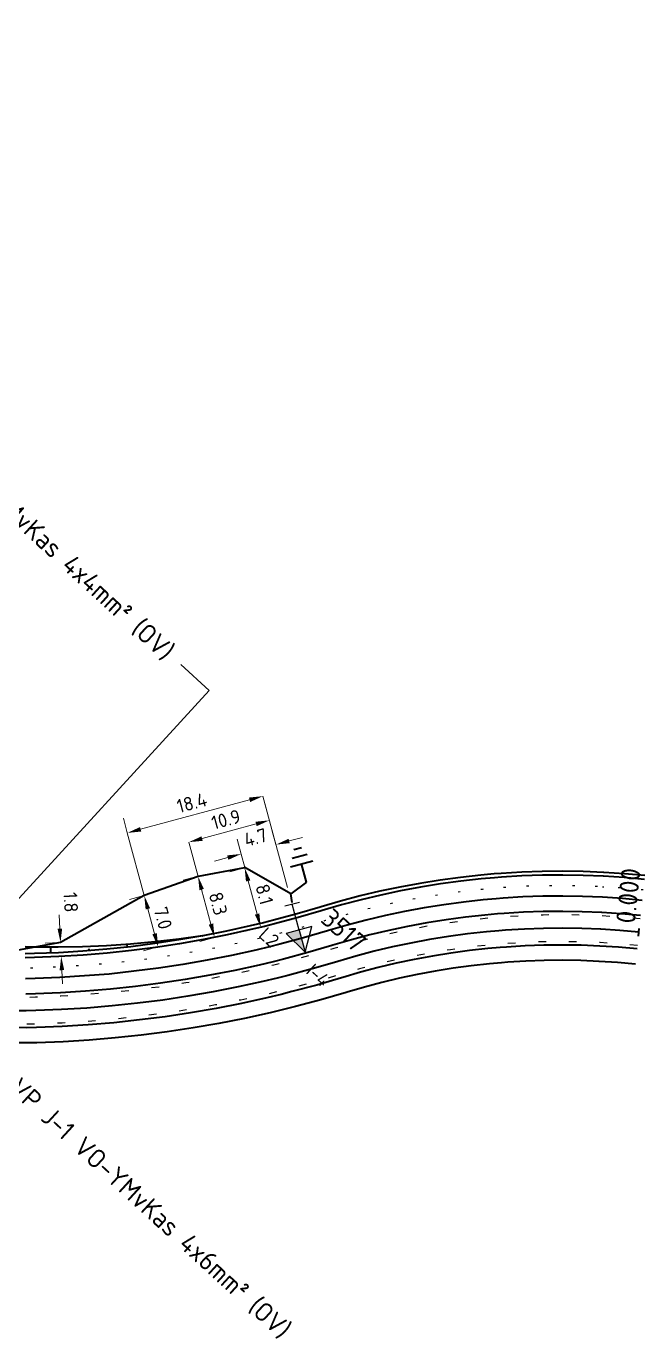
# Model space of a CAD drawing. Header units: metres. Extents: x 134219 to 139080, y 438661 to 444352.
# Drawn here: x 138611.3 to 138692.2, y 439250.4 to 439422 of the extents above; entities that cross this region are included whole.
import ezdxf
from ezdxf.enums import TextEntityAlignment as Align

# ---------------------------------------------------------------- set-up
doc = ezdxf.new("R2010")
doc.units = ezdxf.units.M
doc.linetypes.add('13strp', pattern=[4, 1, -3])
doc.linetypes.add('30270strp', pattern=[3, 0.3, -2.7])
doc.layers.get('DEFPOINTS').update_dxf_attribs({"color": 193})
for name, color, linetype, lineweight in [('N-WE-KL-ET-T18', 1, 'Continuous', 18), ('N-WE-KL-ET-T25', 7, 'Continuous', 25), ('N-WE-KL-ET_LS_OV_ARMATUUR-S', 7, 'Continuous', 25), ('N-WE-KL-ET_LS_OV_ARMATUUR-T18', 1, 'Continuous', 25), ('N-WE-KL-ET_LS_OV_KABEL-G', 10, 'KL-LS-OV-N', 35), ('N-WE-KL-ET_LS_OV_KABEL-M', 7, 'Continuous', 18), ('N-WE-KL-ET_LS_OV_KABEL-T25', 7, 'Continuous', 25), ('N-WE-KL-ET_LS_OV_KABEL_AARDING-G', 90, 'Continuous', 35), ('Utd-ondergr-nw', 8, '13strp', 35)]:
    doc.layers.add(name, color=color, linetype=linetype, lineweight=lineweight)
doc.layers.add('N-WE-KL-ET_LS_OV_ARMATUUR-T25', color=2, linetype='Continuous')
doc.layers.add('Utd-weg-nw', color=8, linetype='Continuous')
doc.styles.add('alm a2ee v011$0$rtw_iso', font='NLCS-ISO.ttf')
doc.styles.add('ISO18', font='NLCS-ISO.ttf')
doc.styles.add('ISO25', font='NLCS-ISO.ttf')
doc.styles.add('NLCS-ISO', font='NLCS-ISO.ttf')
doc.styles.add('NLCS_18', font='NLCS-ISO.ttf', dxfattribs={"height": 1.8})
doc.styles.add('NLCS_25', font='NLCS-ISO.ttf', dxfattribs={"height": 2.5})
doc.linetypes.add('KL-LS-OV-N', pattern='A,4,-1,[103,NLCS.SHX,S=0.75,R=0,X=0,Y=0],-1,4,-1.5,["0V",Standard,S=1,R=0,X=0,Y=-0.5],-3', length=14.5)
doc.dimstyles.new('NLCS_t18_pijl_Dimension_l3_h1', dxfattribs={"dimtxt": 1.8, "dimasz": 1.8, "dimexe": 2, "dimexo": 2, "dimgap": 0.7, "dimtad": 1, "dimdec": 1, "dimzin": 0, "dimdsep": 46, "dimtxsty": 'NLCS_18', "dimcen": 2.5, "dimdle": 2, "dimclrd": 256, "dimclre": 256, "dimclrt": 256, "dimadec": 1, "dimazin": 0, "dimtfac": 1, "dimtdec": 1, "dimtofl": 0, "dimtmove": 1, "dimatfit": 0, "dimfxl": 0, "dimtolj": 1, "dimtzin": 0, "dimlwd": 18, "dimlwe": 18, "dimarcsym": 0})

# ---------------------------------------------------------------- blocks, each defined once
blk = doc.blocks.new('SKL-ET_OV_ARMATUUR_HD_NATRIUM_1x150W-SO (2)')
for points in [[(3.49, -1.76), (6.49, 0), (3.49, 1.76)], [(3.49, 1.76), (3.49, -1.76)], [(0, 1), (0, -1)], [(3.49, 0), (0, 0)], [(3.49, 0), (6.49, 0)]]:
    blk.add_lwpolyline(points)
blk.add_solid([(3.49, 0), (3.49, -1.76), (6.49, 0)])
at = {"layer": 'N-WE-KL-ET-T18', "linetype": 'ByBlock', "style": 'NLCS-ISO'}
blk.add_attdef('GROEPSNUMMER', text='', height=1.8, dxfattribs=at).set_placement((-2, -4), align=Align.RIGHT)
blk.add_attdef('FASE-AANSLUITING', (10, -4), '', height=1.8, dxfattribs=at)
at = {"layer": 'N-WE-KL-ET-T18', "linetype": 'ByBlock', "style": 'NLCS-ISO', "flags": 1}
for tag, p in [('TYPE_ARMATUUR', (7.76, -13.46)), ('TYPE_FABRIKAAT', (7.76, -17.24)), ('VERMOGEN_LAMP', (7.76, -21.02)), ('SPIEGELSTAND', (7.76, -24.81)), ('HOOGTE_LICHTMAST', (7.76, -28.59)), ('UITLEGGERHOEK', (7.76, -32.38)), ('TYPE_LICHTMAST', (7.76, -36.16)), ('BOTSVRIENDELIJK', (7.76, -39.95)), ('POSITIE_LICHTMAST', (7.76, -43.73)), ('KABELAANSLUITING', (7.76, -47.52)), ('VOEDINGSPUNT', (7.76, -51.3))]:
    blk.add_attdef(tag, p, '', height=1.8, dxfattribs=at)
at = {"layer": 'N-WE-KL-ET-T25', "linetype": 'ByBlock', "style": 'NLCS-ISO'}
blk.add_attdef('MASTNUMMER', text='', height=2.5, dxfattribs=at).set_placement((4, 4.31), align=Align.MIDDLE)
at = {"layer": 'N-WE-KL-ET-T25', "linetype": 'ByBlock', "style": 'NLCS-ISO', "flags": 1}
blk.add_attdef('TYPE_SYMBOOL', (7.76, -10.06), '', height=2.5, dxfattribs=at)
blk = doc.blocks.new('SKL-ET_AARDING_AARDELECTRODE-SO')
for points in [[(0, 0), (2.5, 0)], [(2.5, 1.5), (2.5, -1.5)], [(3.5, 1), (3.5, -1)], [(4.5, -0.5), (4.5, 0.5)]]:
    blk.add_lwpolyline(points)
at = {"layer": 'N-WE-KL-ET_LS_OV_ARMATUUR-T18', "style": 'ISO18', "flags": 1}
for tag, p in [('OMSCHRIJVING_LEGENDA', (0, -8.64)), ('LOCATIE', (0, -12.42)), ('MASTNUMMER', (0, -16.2)), ('VOEDINGSPUNT', (0, -19.99)), ('GROEPSNUMMER', (0, -23.77)), ('OVERIGE_OPMERKING(EN)_1', (0, -27.56)), ('OVERIGE_OPMERKING(EN)_2', (0, -31.34))]:
    blk.add_attdef(tag, p, '', height=1.8, dxfattribs=at)
at = {"layer": 'N-WE-KL-ET_LS_OV_ARMATUUR-T25', "style": 'ISO25'}
blk.add_attdef('TYPE_SYMBOOL', (0, 4.41), '', height=2.25, dxfattribs=at)
blk = doc.blocks.new('*D308')
at = {"layer": 'DEFPOINTS', "color": 0, "transparency": 16777216}
for p in [(138639.85, 439312, 0.93), (138641.96, 439304.21, 0.93), (138641.96, 439304.21)]:
    blk.add_point(p, dxfattribs=at)
at = {"layer": 'N-WE-KL-ET_LS_OV_KABEL-M', "lineweight": 18, "transparency": 16777216}
for p, q in [((138639.67, 439311.96), (138637.92, 439311.48)), ((138641.78, 439304.16), (138640.03, 439303.68))]:
    blk.add_line(p, q, dxfattribs=at)
at = {"layer": 'N-WE-KL-ET_LS_OV_KABEL-M', "linetype": 'Continuous', "lineweight": 18, "transparency": 16777216}
blk.add_line((138640.32, 439310.27), (138641.49, 439305.94), dxfattribs=at)
at = {"layer": 'N-WE-KL-ET_LS_OV_KABEL-M', "transparency": 16777216}
for points in [[(138640.61, 439310.34), (138640.03, 439310.19), (138639.85, 439312)], [(138641.78, 439306.02), (138641.2, 439305.86), (138641.96, 439304.21)]]:
    blk.add_solid(points, dxfattribs=at)
at = {"layer": 'N-WE-KL-ET_LS_OV_KABEL-M', "transparency": 16777216, "insert": (138642.45, 439308.52), "char_height": 1.8, "attachment_point": 5, "rotation": 285.1431, "style": 'NLCS_18'}
blk.add_mtext('\\A1;8.1', dxfattribs=at)
blk = doc.blocks.new('*D309')
at = {"layer": 'DEFPOINTS', "color": 0, "transparency": 16777216}
for p in [(138643.95, 439315.02), (138639.38, 439313.79), (138639.38, 439313.79)]:
    blk.add_point(p, dxfattribs=at)
at = {"layer": 'N-WE-KL-ET_LS_OV_KABEL-M', "lineweight": 18, "transparency": 16777216}
for p, q in [((138643.95, 439315.02), (138643.43, 439316.96)), ((138639.38, 439313.79), (138638.86, 439315.72))]:
    blk.add_line(p, q, dxfattribs=at)
at = {"layer": 'N-WE-KL-ET_LS_OV_KABEL-M', "linetype": 'Continuous', "lineweight": 18, "transparency": 16777216}
for p, q in [((138645.69, 439315.5), (138647.42, 439315.97)), ((138637.65, 439313.32), (138635.91, 439312.85))]:
    blk.add_line(p, q, dxfattribs=at)
at = {"layer": 'N-WE-KL-ET_LS_OV_KABEL-M', "transparency": 16777216}
for points in [[(138645.61, 439315.78), (138645.76, 439315.21), (138643.95, 439315.02)], [(138637.57, 439313.61), (138637.73, 439313.03), (138639.38, 439313.79)]]:
    blk.add_solid(points, dxfattribs=at)
at = {"layer": 'N-WE-KL-ET_LS_OV_KABEL-M', "transparency": 16777216, "insert": (138641.28, 439315.96), "char_height": 1.8, "attachment_point": 5, "rotation": 15.1431, "style": 'NLCS_18'}
blk.add_mtext('\\A1;4.7', dxfattribs=at)
blk = doc.blocks.new('*D310')
at = {"layer": 'DEFPOINTS', "color": 0, "transparency": 16777216}
for p in [(138633.76, 439310.87, 0.93), (138635.92, 439302.89, 0.93), (138635.92, 439302.89)]:
    blk.add_point(p, dxfattribs=at)
at = {"layer": 'N-WE-KL-ET_LS_OV_KABEL-M', "lineweight": 18, "transparency": 16777216}
for p, q in [((138633.58, 439310.83), (138631.83, 439310.35)), ((138635.74, 439302.84), (138633.99, 439302.37))]:
    blk.add_line(p, q, dxfattribs=at)
at = {"layer": 'N-WE-KL-ET_LS_OV_KABEL-M', "linetype": 'Continuous', "lineweight": 18, "transparency": 16777216}
blk.add_line((138634.23, 439309.14), (138635.45, 439304.63), dxfattribs=at)
at = {"layer": 'N-WE-KL-ET_LS_OV_KABEL-M', "transparency": 16777216}
for points in [[(138634.52, 439309.22), (138633.94, 439309.06), (138633.76, 439310.87)], [(138635.74, 439304.71), (138635.16, 439304.55), (138635.92, 439302.89)]]:
    blk.add_solid(points, dxfattribs=at)
at = {"layer": 'N-WE-KL-ET_LS_OV_KABEL-M', "transparency": 16777216, "insert": (138636.39, 439307.3), "char_height": 1.8, "attachment_point": 5, "rotation": 285.1431, "style": 'NLCS_18'}
blk.add_mtext('\\A1;8.3', dxfattribs=at)
blk = doc.blocks.new('*D311')
at = {"layer": 'DEFPOINTS', "color": 0, "transparency": 16777216}
for p in [(138626.72, 439308.35, 0.93), (138628.54, 439301.64, 0.93), (138628.54, 439301.64)]:
    blk.add_point(p, dxfattribs=at)
at = {"layer": 'N-WE-KL-ET_LS_OV_KABEL-M', "lineweight": 18, "transparency": 16777216}
for p, q in [((138626.54, 439308.3), (138624.79, 439307.83)), ((138628.36, 439301.59), (138626.61, 439301.11))]:
    blk.add_line(p, q, dxfattribs=at)
at = {"layer": 'N-WE-KL-ET_LS_OV_KABEL-M', "linetype": 'Continuous', "lineweight": 18, "transparency": 16777216}
blk.add_line((138627.19, 439306.62), (138628.07, 439303.37), dxfattribs=at)
at = {"layer": 'N-WE-KL-ET_LS_OV_KABEL-M', "transparency": 16777216}
for points in [[(138627.48, 439306.69), (138626.9, 439306.54), (138626.72, 439308.35)], [(138628.36, 439303.45), (138627.78, 439303.3), (138628.54, 439301.64)]]:
    blk.add_solid(points, dxfattribs=at)
at = {"layer": 'N-WE-KL-ET_LS_OV_KABEL-M', "transparency": 16777216, "insert": (138629.17, 439305.41), "char_height": 1.8, "attachment_point": 5, "rotation": 285.1431, "style": 'NLCS_18'}
blk.add_mtext('\\A1;7.0', dxfattribs=at)
blk = doc.blocks.new('*D312')
at = {"layer": 'DEFPOINTS', "color": 0, "transparency": 16777216}
for p in [(138643.09, 439318.19), (138632.56, 439315.34), (138632.56, 439315.34)]:
    blk.add_point(p, dxfattribs=at)
at = {"layer": 'N-WE-KL-ET_LS_OV_KABEL-M', "lineweight": 18, "transparency": 16777216}
for p, q in [((138643.09, 439318.19), (138643.61, 439316.26)), ((138632.56, 439315.34), (138633.08, 439313.41))]:
    blk.add_line(p, q, dxfattribs=at)
at = {"layer": 'N-WE-KL-ET_LS_OV_KABEL-M', "linetype": 'Continuous', "lineweight": 18, "transparency": 16777216}
blk.add_line((138641.35, 439317.72), (138634.29, 439315.81), dxfattribs=at)
at = {"layer": 'N-WE-KL-ET_LS_OV_KABEL-M', "transparency": 16777216}
for points in [[(138641.28, 439318.01), (138641.43, 439317.43), (138643.09, 439318.19)], [(138634.21, 439316.1), (138634.37, 439315.52), (138632.56, 439315.34)]]:
    blk.add_solid(points, dxfattribs=at)
at = {"layer": 'N-WE-KL-ET_LS_OV_KABEL-M', "transparency": 16777216, "insert": (138637.41, 439318.31), "char_height": 1.8, "attachment_point": 5, "rotation": 15.1431, "style": 'NLCS_18'}
blk.add_mtext('\\A1;10.9', dxfattribs=at)
blk = doc.blocks.new('*D313')
at = {"layer": 'DEFPOINTS', "color": 0, "transparency": 16777216}
for p in [(138642.24, 439321.35), (138624.5, 439316.55), (138624.5, 439316.55)]:
    blk.add_point(p, dxfattribs=at)
at = {"layer": 'N-WE-KL-ET_LS_OV_KABEL-M', "linetype": 'Continuous', "lineweight": 18, "transparency": 16777216}
blk.add_line((138640.5, 439320.88), (138626.24, 439317.02), dxfattribs=at)
at = {"layer": 'N-WE-KL-ET_LS_OV_KABEL-M', "lineweight": 18, "transparency": 16777216}
for p, q in [((138642.24, 439321.35), (138642.76, 439319.42)), ((138624.5, 439316.55), (138623.98, 439318.48))]:
    blk.add_line(p, q, dxfattribs=at)
at = {"layer": 'N-WE-KL-ET_LS_OV_KABEL-M', "transparency": 16777216}
for points in [[(138640.42, 439321.17), (138640.58, 439320.59), (138642.24, 439321.35)], [(138626.16, 439317.31), (138626.32, 439316.73), (138624.5, 439316.55)]]:
    blk.add_solid(points, dxfattribs=at)
at = {"layer": 'N-WE-KL-ET_LS_OV_KABEL-M', "transparency": 16777216, "insert": (138632.95, 439320.49), "char_height": 1.8, "attachment_point": 5, "rotation": 15.1431, "style": 'NLCS_18'}
blk.add_mtext('\\A1;18.4', dxfattribs=at)
blk = doc.blocks.new('*D314')
at = {"layer": 'DEFPOINTS', "color": 0, "transparency": 16777216}
for p in [(138615.76, 439302.22, 0.84), (138615.85, 439300.4, 0.84), (138615.85, 439300.4)]:
    blk.add_point(p, dxfattribs=at)
at = {"layer": 'N-WE-KL-ET_LS_OV_KABEL-M', "linetype": 'Continuous', "lineweight": 18, "transparency": 16777216}
for p, q in [((138615.67, 439304.02), (138615.58, 439305.82)), ((138615.94, 439298.61), (138616.03, 439296.81))]:
    blk.add_line(p, q, dxfattribs=at)
at = {"layer": 'N-WE-KL-ET_LS_OV_KABEL-M', "lineweight": 18, "transparency": 16777216}
for p, q in [((138615.61, 439302.22), (138613.76, 439302.13)), ((138615.7, 439300.4), (138613.85, 439300.3))]:
    blk.add_line(p, q, dxfattribs=at)
at = {"layer": 'N-WE-KL-ET_LS_OV_KABEL-M', "transparency": 16777216}
for points in [[(138615.97, 439304.04), (138615.37, 439304.01), (138615.76, 439302.22)], [(138616.24, 439298.62), (138615.64, 439298.59), (138615.85, 439300.4)]]:
    blk.add_solid(points, dxfattribs=at)
at = {"layer": 'N-WE-KL-ET_LS_OV_KABEL-M', "transparency": 16777216, "insert": (138617.1, 439307.48), "char_height": 1.8, "attachment_point": 5, "rotation": 272.8332, "style": 'NLCS_18'}
blk.add_mtext('\\A1;1.8', dxfattribs=at)

msp = doc.modelspace()

# ---------------------------------------------------------------- linework, layer by layer
at = {"layer": 'N-WE-KL-ET_LS_OV_KABEL-G', "flags": 128}
for points, elevation in [([(138647.97, 439310.11), (138645.9, 439308.59), (138639.87, 439312.01), (138639.85, 439312), (138633.76, 439310.87), (138633.76, 439310.87), (138626.72, 439308.35), (138615.76, 439302.22), (138607.75, 439300.78), (138603.49, 439301.48), (138597.48, 439303.28)], 1.08), ([(138646.06, 439307.46), (138645.9, 439308.59)], 0.98)]:
    msp.add_lwpolyline(points, dxfattribs=dict(at, elevation=elevation))
at = {"layer": 'N-WE-KL-ET_LS_OV_KABEL-M'}
for points, elevation in [([(138645.47, 439309.39), (138642.24, 439321.35)], 1.08), ([(138626.72, 439308.35), (138624.5, 439316.55)], 0.84), ([(138633.76, 439310.87), (138632.56, 439315.34)], 0.93), ([(138639.87, 439312.01), (138639.38, 439313.79)], 0.96)]:
    msp.add_lwpolyline(points, dxfattribs=dict(at, elevation=elevation))
at = {"layer": 'N-WE-KL-ET_LS_OV_KABEL-T25'}
for p, q in [((138635.2, 439335.17), (138631.52, 439338.55)), ((138604.22, 439301.36), (138635.2, 439335.17))]:
    msp.add_line(p, q, dxfattribs=at)
at = {"layer": 'Utd-ondergr-nw', "color": 7, "linetype": 'Continuous'}
msp.add_line((138691.41, 439303.06), (138691.51, 439304.05), dxfattribs=at)
msp.add_line((138691.41, 439303.06), (138691.51, 439304.05), dxfattribs=at)
at = {"layer": 'Utd-ondergr-nw', "linetype": 'Continuous', "flags": 128}
for points in [[(138692.22, 439310.97), (138689.55, 439311.21), (138686.87, 439311.38), (138686.87, 439311.38), (138684.18, 439311.49), (138681.5, 439311.54), (138678.81, 439311.51), (138676.13, 439311.42), (138673.45, 439311.26), (138672.53, 439311.19), (138670.77, 439311.03), (138668.1, 439310.74), (138665.44, 439310.38), (138662.79, 439309.95), (138660.15, 439309.46), (138657.56, 439308.91), (138654.98, 439308.3), (138652.42, 439307.62), (138649.88, 439306.88), (138649.75, 439306.84), (138646.71, 439305.96), (138643.65, 439305.14), (138642.32, 439304.81), (138640.57, 439304.39), (138637.47, 439303.71), (138634.37, 439303.09), (138631.25, 439302.55), (138628.11, 439302.08), (138624.97, 439301.67), (138621.82, 439301.34), (138618.66, 439301.08), (138615.5, 439300.88), (138612.34, 439300.76), (138611.13, 439300.73)], [(138692.17, 439310.47), (138689.51, 439310.71), (138686.84, 439310.89), (138686.84, 439310.89), (138684.17, 439310.99), (138681.5, 439311.04), (138678.82, 439311.01), (138676.15, 439310.92), (138673.48, 439310.76), (138672.57, 439310.69), (138670.82, 439310.53), (138668.16, 439310.24), (138665.51, 439309.88), (138662.87, 439309.46), (138660.24, 439308.97), (138657.67, 439308.42), (138655.1, 439307.81), (138652.55, 439307.14), (138650.02, 439306.4), (138649.89, 439306.36), (138646.84, 439305.47), (138643.77, 439304.65), (138642.44, 439304.32), (138640.68, 439303.9), (138637.58, 439303.22), (138634.46, 439302.6), (138631.33, 439302.06), (138628.18, 439301.58), (138625.03, 439301.18), (138621.87, 439300.84), (138618.7, 439300.58), (138615.53, 439300.38), (138612.35, 439300.26), (138611.14, 439300.23)], [(138691.89, 439307.73), (138689.3, 439307.97), (138686.7, 439308.14), (138686.69, 439308.14), (138684.09, 439308.25), (138681.49, 439308.29), (138678.88, 439308.26), (138676.28, 439308.17), (138673.68, 439308.02), (138672.79, 439307.95), (138671.08, 439307.8), (138668.5, 439307.51), (138665.91, 439307.16), (138663.34, 439306.75), (138660.78, 439306.27), (138658.27, 439305.74), (138655.77, 439305.15), (138653.29, 439304.49), (138650.82, 439303.77), (138650.69, 439303.73), (138647.58, 439302.83), (138644.45, 439301.99), (138643.1, 439301.65), (138641.3, 439301.22), (138638.14, 439300.53), (138634.96, 439299.9), (138631.77, 439299.34), (138628.56, 439298.86), (138625.35, 439298.45), (138622.13, 439298.1), (138618.9, 439297.84), (138615.67, 439297.64), (138612.43, 439297.51), (138611.19, 439297.48)], [(138691.68, 439305.74), (138689.14, 439305.97), (138686.59, 439306.14), (138686.59, 439306.14), (138684.04, 439306.25), (138681.48, 439306.29), (138678.93, 439306.26), (138676.37, 439306.17), (138673.82, 439306.02), (138672.95, 439305.96), (138671.28, 439305.81), (138668.74, 439305.53), (138666.21, 439305.19), (138663.68, 439304.78), (138661.17, 439304.31), (138658.71, 439303.79), (138656.26, 439303.21), (138653.82, 439302.56), (138651.41, 439301.86), (138651.27, 439301.82), (138648.12, 439300.9), (138644.94, 439300.05), (138643.57, 439299.71), (138641.75, 439299.27), (138638.55, 439298.57), (138635.32, 439297.93), (138632.09, 439297.37), (138628.84, 439296.88), (138625.58, 439296.46), (138622.32, 439296.11), (138619.04, 439295.84), (138615.77, 439295.64), (138612.48, 439295.51), (138611.23, 439295.48)], [(138691.46, 439303.56), (138688.97, 439303.78), (138686.47, 439303.95), (138686.47, 439303.95), (138683.98, 439304.05), (138681.48, 439304.09), (138678.98, 439304.06), (138676.48, 439303.98), (138673.98, 439303.83), (138673.13, 439303.76), (138671.49, 439303.62), (138669.01, 439303.34), (138666.53, 439303.01), (138664.06, 439302.61), (138661.6, 439302.15), (138659.19, 439301.64), (138656.8, 439301.07), (138654.41, 439300.44), (138652.05, 439299.75), (138651.91, 439299.71), (138648.71, 439298.78), (138645.49, 439297.92), (138644.1, 439297.57), (138642.25, 439297.13), (138639, 439296.41), (138635.72, 439295.77), (138632.44, 439295.2), (138629.15, 439294.7), (138625.84, 439294.28), (138622.52, 439293.92), (138619.2, 439293.65), (138615.88, 439293.44), (138612.54, 439293.31), (138611.27, 439293.28), (138609.53, 439293.29)], [(138634.36, 439303.11), (138631.23, 439302.66), (138628.08, 439302.29), (138624.93, 439302), (138621.78, 439301.78), (138618.62, 439301.65), (138615.47, 439301.59), (138612.31, 439301.61), (138611.11, 439301.64)], [(138634.36, 439303.11), (138634.37, 439303.09)], [(138691.23, 439301.37), (138688.8, 439301.59), (138686.36, 439301.75), (138686.35, 439301.75), (138683.91, 439301.85), (138681.47, 439301.89), (138679.02, 439301.86), (138676.58, 439301.78), (138674.14, 439301.63), (138673.3, 439301.57), (138671.7, 439301.43), (138669.27, 439301.16), (138666.85, 439300.83), (138664.44, 439300.45), (138662.03, 439300), (138659.68, 439299.5), (138657.33, 439298.94), (138655, 439298.32), (138652.69, 439297.65), (138652.55, 439297.61), (138649.3, 439296.66), (138646.03, 439295.79), (138644.62, 439295.43), (138642.75, 439294.99), (138639.44, 439294.26), (138636.13, 439293.61), (138632.79, 439293.03), (138629.45, 439292.52), (138626.1, 439292.09), (138622.73, 439291.73), (138619.36, 439291.45), (138615.99, 439291.25), (138612.61, 439291.11), (138611.31, 439291.08), (138609.47, 439291.09)], [(138614.44, 439301.6), (138614.44, 439300.84)], [(138619.45, 439301.41), (138619.46, 439301.14)], [(138624.43, 439301.96), (138624.46, 439301.62)], [(138629.42, 439302.36), (138629.43, 439302.28)], [(138691.03, 439299.38), (138688.64, 439299.59), (138686.25, 439299.75), (138686.25, 439299.75), (138683.86, 439299.85), (138681.46, 439299.89), (138679.07, 439299.86), (138676.67, 439299.78), (138674.28, 439299.64), (138673.46, 439299.58), (138671.9, 439299.44), (138669.52, 439299.18), (138667.14, 439298.85), (138664.78, 439298.47), (138662.42, 439298.04), (138660.12, 439297.55), (138657.82, 439297), (138655.54, 439296.4), (138653.27, 439295.74), (138653.13, 439295.69), (138649.84, 439294.73), (138646.53, 439293.85), (138645.1, 439293.49), (138643.2, 439293.04), (138639.85, 439292.3), (138636.49, 439291.64), (138633.11, 439291.05), (138629.73, 439290.54), (138626.33, 439290.1), (138622.92, 439289.74), (138619.51, 439289.46), (138616.09, 439289.25), (138612.66, 439289.11), (138611.35, 439289.08), (138609.42, 439289.09)]]:
    msp.add_lwpolyline(points, dxfattribs=at)
at = {"layer": 'Utd-weg-nw', "linetype": '30270strp', "flags": 128}
msp.add_lwpolyline([(138692.03, 439309.1), (138689.4, 439309.34), (138686.77, 439309.51), (138686.77, 439309.51), (138684.13, 439309.62), (138681.49, 439309.66), (138678.85, 439309.64), (138676.22, 439309.55), (138673.58, 439309.39), (138672.68, 439309.32), (138670.95, 439309.17), (138668.33, 439308.88), (138665.71, 439308.52), (138663.11, 439308.11), (138660.51, 439307.62), (138657.97, 439307.08), (138655.44, 439306.48), (138652.92, 439305.81), (138650.42, 439305.09), (138650.29, 439305.05), (138647.21, 439304.15), (138644.11, 439303.32), (138642.77, 439302.99), (138640.99, 439302.56), (138637.86, 439301.87), (138634.71, 439301.25), (138631.55, 439300.7), (138628.37, 439300.22), (138625.19, 439299.81), (138622, 439299.47), (138618.8, 439299.21), (138615.6, 439299.01), (138612.39, 439298.89), (138611.16, 439298.86), (138609.66, 439298.86), (138608.16, 439298.93), (138606.67, 439299.06), (138605.18, 439299.26), (138603.7, 439299.53), (138602.69, 439299.75), (138602.3, 439299.84), (138600.91, 439300.21), (138599.54, 439300.64), (138598.19, 439301.12), (138596.87, 439301.66), (138595.56, 439302.26), (138594.28, 439302.91), (138593.03, 439303.61), (138591.81, 439304.36), (138590.62, 439305.17), (138589.47, 439306.02), (138588.35, 439306.92), (138587.27, 439307.86), (138586.23, 439308.85), (138585.24, 439309.89), (138584.29, 439310.96), (138583.38, 439312.07), (138582.52, 439313.22), (138581.84, 439314.2), (138579.41, 439317.82), (138576.95, 439321.41), (138574.06, 439325.55), (138571.12, 439329.67), (138568.15, 439333.76), (138565.13, 439337.81), (138562.07, 439341.84), (138558.98, 439345.84), (138555.84, 439349.8), (138552.66, 439353.73), (138549.45, 439357.63), (138546.19, 439361.5), (138542.9, 439365.34), (138539.57, 439369.14), (138536.2, 439372.91), (138532.79, 439376.65), (138529.35, 439380.35), (138525.87, 439384.01), (138524.71, 439385.21), (138523.56, 439386.41), (138522.4, 439387.6), (138521.23, 439388.78), (138520.22, 439389.85), (138519.26, 439390.97), (138518.37, 439392.09), (138517.52, 439393.25), (138516.73, 439394.44), (138515.98, 439395.67), (138515.29, 439396.93), (138514.65, 439398.21), (138514.06, 439399.52), (138513.53, 439400.85), (138513.05, 439402.2), (138512.64, 439403.58), (138512.27, 439404.96), (138511.97, 439406.37), (138511.73, 439407.78), (138511.54, 439409.2), (138511.42, 439410.63), (138511.35, 439412.06), (138511.34, 439413.5), (138511.4, 439414.93), (138511.51, 439416.36), (138511.68, 439417.78), (138511.91, 439419.2), (138512.2, 439420.6), (138512.55, 439421.99), (138512.96, 439423.37), (138513.45, 439424.8), (138514, 439426.21), (138514.62, 439427.6), (138515.17, 439428.72), (138515.29, 439428.95), (138516.03, 439430.28), (138516.7, 439431.47), (138517.57, 439433.16), (138518.37, 439434.88), (138519.1, 439436.63), (138519.75, 439438.41), (138520.33, 439440.22), (138520.84, 439442.05), (138521.27, 439443.9), (138521.62, 439445.77), (138521.89, 439447.65), (138522.08, 439449.54), (138522.2, 439451.43), (138522.23, 439453.33), (138522.19, 439455.23), (138522.07, 439457.12), (138521.86, 439459.01), (138521.58, 439460.89), (138521.23, 439462.76), (138520.79, 439464.6), (138520.28, 439466.43), (138519.69, 439468.24), (138519.03, 439470.02), (138518.29, 439471.77), (138517.49, 439473.49), (138516.61, 439475.17), (138515.66, 439476.81), (138514.64, 439478.42), (138513.99, 439479.38), (138513.56, 439479.98), (138512.41, 439481.49), (138511.21, 439482.96), (138509.94, 439484.37), (138508.61, 439485.73), (138507.23, 439487.03), (138505.8, 439488.28), (138504.31, 439489.46), (138502.78, 439490.58), (138501.2, 439491.64), (138499.58, 439492.63), (138497.92, 439493.55), (138496.24, 439494.44), (138494.54, 439495.3), (138492.82, 439496.13), (138491.07, 439496.92), (138489.8, 439497.46), (138488.5, 439497.96), (138487.2, 439498.44), (138485.87, 439498.88), (138484.53, 439499.28), (138483.17, 439499.64), (138481.8, 439499.96), (138480.41, 439500.23), (138479.82, 439500.32), (138478.12, 439500.5), (138476.4, 439500.55), (138474.68, 439500.48), (138472.97, 439500.28), (138471.28, 439499.94), (138471.17, 439499.91), (138470.53, 439499.77), (138469.77, 439499.65), (138468.99, 439499.59), (138468.22, 439499.57), (138467.44, 439499.6), (138466.67, 439499.69), (138465.91, 439499.83), (138465.16, 439500.02), (138464.42, 439500.26), (138463.7, 439500.54), (138463, 439500.88), (138462.33, 439501.26), (138461.68, 439501.68), (138461.34, 439501.93), (138461.12, 439502.08), (138460.66, 439502.33), (138460.17, 439502.5), (138459.66, 439502.59), (138459.14, 439502.61), (138458.62, 439502.54), (138458.12, 439502.4), (138457.65, 439502.18), (138457.22, 439501.89), (138457.14, 439501.82)], dxfattribs=at)
at = {"layer": 'Utd-weg-nw', "linetype": '13strp', "flags": 128}
for points in [[(138691.64, 439305.3), (138689.1, 439305.53), (138686.57, 439305.69), (138686.56, 439305.69), (138684.02, 439305.8), (138681.48, 439305.84), (138678.94, 439305.81), (138676.4, 439305.72), (138673.86, 439305.57), (138672.99, 439305.51), (138671.32, 439305.36), (138668.79, 439305.08), (138666.27, 439304.74), (138663.76, 439304.34), (138661.26, 439303.87), (138658.81, 439303.35), (138656.37, 439302.77), (138653.95, 439302.13), (138651.54, 439301.43), (138651.4, 439301.39), (138648.24, 439300.47), (138645.06, 439299.61), (138643.68, 439299.27), (138641.86, 439298.84), (138638.64, 439298.13), (138635.41, 439297.49), (138632.16, 439296.93), (138628.9, 439296.43), (138625.64, 439296.01), (138622.36, 439295.67), (138619.08, 439295.39), (138615.79, 439295.19), (138612.5, 439295.06), (138611.24, 439295.03), (138609.57, 439295.04), (138607.9, 439295.11), (138606.24, 439295.26), (138604.59, 439295.48), (138602.94, 439295.78), (138601.82, 439296.02), (138601.39, 439296.13), (138599.85, 439296.54), (138598.33, 439297.01), (138596.83, 439297.55), (138595.35, 439298.15), (138593.9, 439298.81), (138592.48, 439299.53), (138591.09, 439300.31), (138589.73, 439301.15), (138588.41, 439302.04), (138587.13, 439302.99), (138585.89, 439303.99), (138584.69, 439305.04), (138583.54, 439306.14), (138582.43, 439307.29), (138581.37, 439308.48), (138580.37, 439309.71), (138579.41, 439310.99), (138578.65, 439312.08), (138576.25, 439315.67), (138573.81, 439319.23), (138570.93, 439323.35), (138568.02, 439327.43), (138565.07, 439331.49), (138562.07, 439335.51), (138559.04, 439339.51), (138555.97, 439343.48), (138552.85, 439347.41), (138549.7, 439351.31), (138546.51, 439355.19), (138543.28, 439359.03), (138540.01, 439362.83), (138536.7, 439366.61), (138533.36, 439370.35), (138529.98, 439374.05), (138526.56, 439377.73), (138523.11, 439381.37), (138521.96, 439382.56), (138520.81, 439383.74), (138519.66, 439384.92), (138518.51, 439386.1), (138517.38, 439387.29), (138516.31, 439388.53), (138515.32, 439389.78), (138514.38, 439391.06), (138513.5, 439392.39), (138512.67, 439393.75), (138511.9, 439395.15), (138511.19, 439396.57), (138510.54, 439398.03), (138509.95, 439399.51), (138509.42, 439401.01), (138508.95, 439402.54), (138508.55, 439404.08), (138508.22, 439405.64), (138507.95, 439407.21), (138507.74, 439408.79), (138507.6, 439410.37), (138507.53, 439411.97), (138507.52, 439413.56), (138507.58, 439415.15), (138507.7, 439416.74), (138507.9, 439418.32), (138508.15, 439419.89), (138508.47, 439421.46), (138508.86, 439423), (138509.31, 439424.53), (138509.86, 439426.12), (138510.47, 439427.69), (138511.16, 439429.23), (138511.77, 439430.48), (138511.91, 439430.73), (138512.72, 439432.2), (138513.34, 439433.3), (138514.14, 439434.84), (138514.87, 439436.42), (138515.54, 439438.02), (138516.14, 439439.66), (138516.67, 439441.31), (138517.13, 439442.99), (138517.52, 439444.69), (138517.84, 439446.4), (138518.09, 439448.12), (138518.27, 439449.85), (138518.37, 439451.58), (138518.41, 439453.32), (138518.37, 439455.06), (138518.25, 439456.8), (138518.07, 439458.53), (138517.81, 439460.25), (138517.49, 439461.96), (138517.09, 439463.65), (138516.62, 439465.32), (138516.08, 439466.98), (138515.47, 439468.61), (138514.8, 439470.21), (138514.06, 439471.79), (138513.25, 439473.33), (138512.38, 439474.84), (138511.45, 439476.3), (138510.85, 439477.19), (138510.46, 439477.73), (138509.41, 439479.12), (138508.31, 439480.46), (138507.14, 439481.76), (138505.93, 439483), (138504.66, 439484.2), (138503.35, 439485.34), (138501.99, 439486.42), (138500.59, 439487.45), (138499.14, 439488.41), (138497.66, 439489.32), (138496.13, 439490.16), (138494.6, 439490.99), (138493.05, 439491.78), (138491.47, 439492.55), (138489.87, 439493.29), (138488.71, 439493.79), (138487.52, 439494.26), (138486.33, 439494.71), (138485.11, 439495.13), (138483.88, 439495.51), (138482.64, 439495.85), (138481.38, 439496.16), (138480.11, 439496.42), (138479.6, 439496.5), (138478.14, 439496.67), (138476.66, 439496.73), (138475.18, 439496.69), (138473.7, 439496.53), (138472.24, 439496.24), (138472.1, 439496.2)], [(138691.28, 439301.81), (138688.83, 439302.04), (138686.38, 439302.2), (138686.38, 439302.2), (138683.93, 439302.3), (138681.47, 439302.34), (138679.01, 439302.31), (138676.56, 439302.23), (138674.11, 439302.08), (138673.27, 439302.02), (138671.66, 439301.88), (138669.22, 439301.61), (138666.78, 439301.28), (138664.36, 439300.89), (138661.94, 439300.44), (138659.58, 439299.94), (138657.22, 439299.37), (138654.88, 439298.76), (138652.56, 439298.08), (138652.42, 439298.04), (138649.18, 439297.09), (138645.92, 439296.22), (138644.52, 439295.87), (138642.65, 439295.43), (138639.35, 439294.7), (138636.04, 439294.05), (138632.72, 439293.47), (138629.39, 439292.97), (138626.04, 439292.54), (138622.69, 439292.18), (138619.33, 439291.9), (138615.96, 439291.69), (138612.59, 439291.56), (138611.3, 439291.53), (138609.48, 439291.54), (138607.66, 439291.62), (138605.85, 439291.78), (138604.04, 439292.03), (138602.25, 439292.35), (138601.03, 439292.61), (138600.55, 439292.73), (138598.87, 439293.18), (138597.21, 439293.69), (138595.58, 439294.28), (138593.97, 439294.94), (138592.38, 439295.66), (138590.83, 439296.45), (138589.31, 439297.3), (138587.83, 439298.21), (138586.39, 439299.19), (138584.99, 439300.22), (138583.64, 439301.31), (138582.33, 439302.46), (138581.07, 439303.66), (138579.86, 439304.91), (138578.71, 439306.21), (138577.61, 439307.56), (138576.57, 439308.95), (138575.74, 439310.14), (138573.35, 439313.7), (138570.93, 439317.24), (138568.07, 439321.33), (138565.18, 439325.39), (138562.25, 439329.41), (138559.28, 439333.41), (138556.26, 439337.38), (138553.21, 439341.32), (138550.12, 439345.23), (138546.99, 439349.1), (138543.82, 439352.95), (138540.61, 439356.76), (138537.37, 439360.54), (138534.08, 439364.29), (138530.76, 439368), (138527.4, 439371.68), (138524.01, 439375.33), (138520.58, 439378.94), (138519.44, 439380.12), (138518.3, 439381.3), (138517.16, 439382.47), (138516.01, 439383.64), (138514.79, 439384.94), (138513.62, 439386.29), (138512.54, 439387.66), (138511.51, 439389.06), (138510.55, 439390.51), (138509.64, 439392), (138508.8, 439393.52), (138508.03, 439395.08), (138507.31, 439396.66), (138506.67, 439398.28), (138506.67, 439398.28)]]:
    msp.add_lwpolyline(points, dxfattribs=at)

# ---------------------------------------------------------------- block references
at = {"layer": 'N-WE-KL-ET_LS_OV_ARMATUUR-S'}
ref = msp.add_blockref('SKL-ET_OV_ARMATUUR_HD_NATRIUM_1x150W-SO (2)', (138646.06, 439307.21, 1.08), dxfattribs=dict(at, rotation=285.1430905609637))
ref.add_attrib('MASTNUMMER', '3517', (138649.67, 439305.02, 1.08), dxfattribs={"layer": 'N-WE-KL-ET_LS_OV_ARMATUUR-T25', "height": 2.5, "rotation": 317.498, "style": 'ISO25'})
ref.add_attrib('FASE-AANSLUITING_1', 'L2', (138641.56, 439303.04, 1.08), dxfattribs={"layer": 'N-WE-KL-ET_LS_OV_ARMATUUR-T18', "height": 1.8, "rotation": 317.498, "style": 'ISO18'})
ref.add_attrib('GROEPSNUMMER', 'I-4', (138647.75, 439298.29, 1.08), dxfattribs={"layer": 'N-WE-KL-ET_LS_OV_ARMATUUR-T18', "height": 1.8, "rotation": 317.498, "style": 'ISO18'})
at = {"layer": 'N-WE-KL-ET_LS_OV_KABEL_AARDING-G', "rotation": 105.1430905606166}
msp.add_blockref('SKL-ET_AARDING_AARDELECTRODE-SO', (138647.97, 439310.11, 1.08), dxfattribs=at)

# ---------------------------------------------------------------- texts
at = {"layer": 'N-WE-KL-ET_LS_OV_KABEL-T25', "style": 'NLCS_25'}
msp.add_text('RWS VP I-4 VO-YMvKas 4x4mm² (OV)', height=2.5, rotation=317.498, dxfattribs=at).set_placement((138630.1, 439339.85), align=Align.MIDDLE_RIGHT)
msp.add_text('RWS VP J-1 VO-YMvKas 4x6mm² (OV)', height=2.5, rotation=317.498, dxfattribs=at).set_placement((138603.8, 439289.26), align=Align.MIDDLE_LEFT)
at = {"layer": 'Utd-ondergr-nw', "color": 7, "style": 'alm a2ee v011$0$rtw_iso'}
msp.add_text('0.000', height=2.5, rotation=84.0922, dxfattribs=at).set_placement((138690.94, 439304.61))
msp.add_text('0.000', height=2.5, rotation=84.0922, dxfattribs=at).set_placement((138690.94, 439304.61))

# ---------------------------------------------------------------- dimensions: what is measured, and where the dimension line sits
at = {"layer": 'N-WE-KL-ET_LS_OV_KABEL-M'}
for p1, p2, picture, middle in [((138642.24, 439321.35), (138624.5, 439316.55), '*D313', (138632.95, 439320.49)), ((138643.09, 439318.19), (138632.56, 439315.34), '*D312', (138637.41, 439318.31)), ((138639.85, 439312, 0.93), (138641.96, 439304.21, 0.93), '*D308', (138642.45, 439308.52)), ((138633.76, 439310.87, 0.93), (138635.92, 439302.89, 0.93), '*D310', (138636.39, 439307.3)), ((138626.72, 439308.35, 0.84), (138628.54, 439301.64, 0.84), '*D311', (138629.17, 439305.41, -0.09))]:
    dim = msp.add_aligned_dim(p1=p1, p2=p2, distance=0, dimstyle='NLCS_t18_pijl_Dimension_l3_h1', dxfattribs=at)
    dim.commit()
    dim.dimension.update_dxf_attribs({"geometry": picture, "text_midpoint": middle})
for base, p1, p2, angle, picture, middle in [((138639.38, 439313.79), (138643.95, 439315.02), (138639.38, 439313.79), 195.1431, '*D309', (138641.7, 439314.42)), ((138615.85, 439300.4), (138615.76, 439302.22, 0.84), (138615.85, 439300.4, 0.84), 272.8332, '*D314', (138615.51, 439307.4))]:
    dim = msp.add_linear_dim(base=base, p1=p1, p2=p2, angle=angle, dimstyle='NLCS_t18_pijl_Dimension_l3_h1', dxfattribs=at)
    dim.commit()
    dim.dimension.update_dxf_attribs({"geometry": picture, "text_midpoint": middle, "dimtype": 161})

doc.saveas('drawing.dxf')
